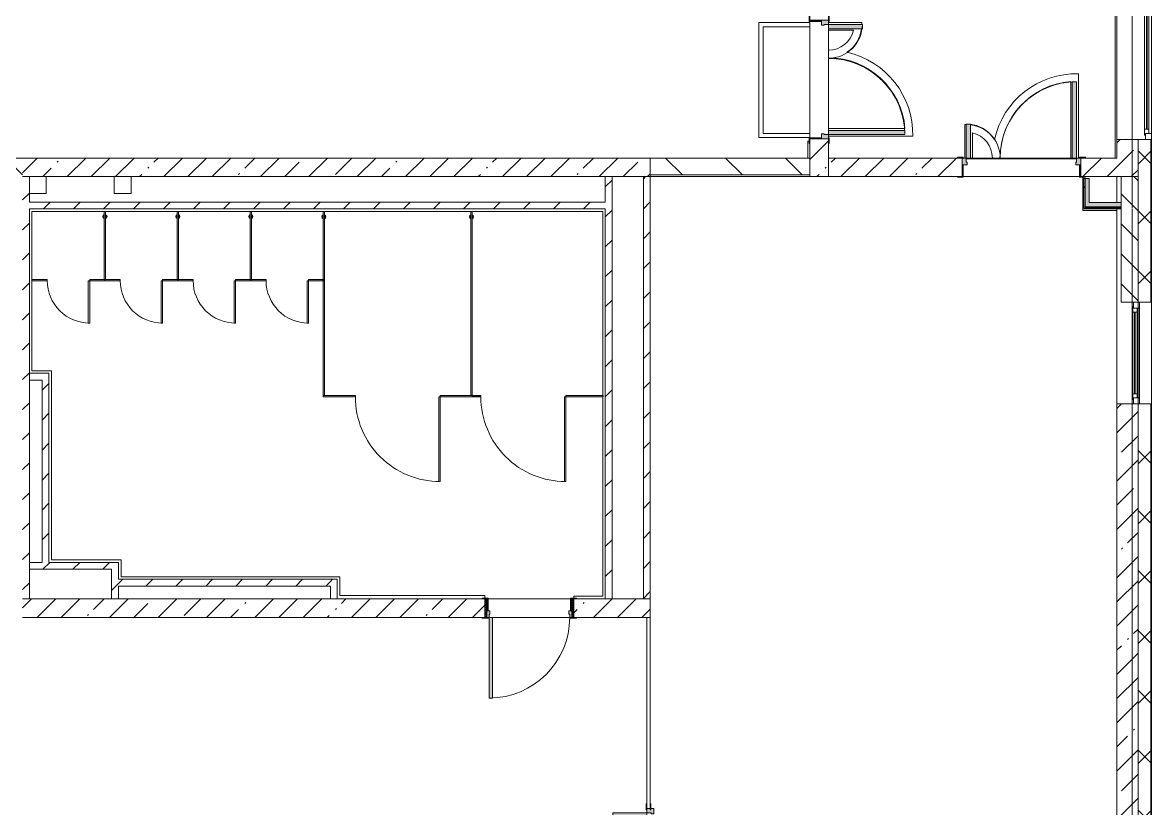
# Model space of a CAD drawing. Header units: millimetres. Extents: x 36059 to 234328, y -8553 to 29000.
# Drawn here: x 219248 to 232556, y 2927 to 12198 of the extents above; entities that cross this region are included whole.
import ezdxf

# ---------------------------------------------------------------- set-up
doc = ezdxf.new("R2010")
doc.units = ezdxf.units.MM
doc.linetypes.add('Осевая', pattern=[31.75, 6.35, -4.7625, 15.875, -4.7625])
for name, color, linetype, lineweight in [('A-DOOR', 7, 'Continuous', 5), ('A-GENM', 7, 'Continuous', 5), ('A-GLAZ-2', 7, 'Continuous', 5), ('A-WALL', 7, 'Continuous', 9), ('A-WALL-3', 7, 'Continuous', 5), ('I-WALL-4', 7, 'Continuous', 5), ('Оси', 7, 'Continuous', 9), ('Оси-2', 7, 'Осевая', 9)]:
    doc.layers.add(name, color=color, linetype=linetype, lineweight=lineweight)
for name, color, linetype, lineweight, true_color in [('A-DOOR-1', 7, 'Continuous', 5, 0xaaaaaa), ('A-DOOR-2', 7, 'Continuous', 5, 0xe2e2e2), ('A-DOOR-FRAM-1', 7, 'Continuous', 5, 0xe2e2e2), ('A-DOOR-FRAM-2', 7, 'Continuous', 5, 0xaaaaaa), ('A-FLOR-2', 7, 'Continuous', 5, 0xaaaaaa), ('A-GENM-3', 7, 'Continuous', 5, 0xe2ddcd), ('I-WALL-2', 7, 'Continuous', 9, 0xe7e7e7)]:
    doc.layers.add(name, color=color, linetype=linetype, lineweight=lineweight, true_color=true_color)
pattern_1 = [(45, (107317.9, 0), (-176.7767, 176.7767), [])]
pattern_2 = [(45, (107317.9, 0), (-285.1231, 285.1231), []), (45, (107603, 0), (-285.1231, 285.1231), [504.031, -100.806, 16.764, -84.042])]
pattern_3 = [(45, (107317.9, 0), (-530.33, 530.33), []), (135, (107317.9, 0), (-530.33, -530.33), [])]

# ---------------------------------------------------------------- blocks, each defined once
blk = doc.blocks.new('120_Окно_СКБ_1Ст - 120_Окно_СКБ_1Ст 1200х2500_h_ с форточкой 3-24161067-3_10_2_птичка')
at = {"layer": 'A-GLAZ-2'}
for p, q in [((-600, -127), (-600, -57)), ((-600, -57), (-530, -57)), ((600, -57), (-600, -57)), ((-530, -127), (-600, -127)), ((-600, -127), (-550, -127)), ((-530, -127), (-550, -127)), ((-550, -127), (-550, -137)), ((-530, -57), (-530, -127)), ((530, -87), (-530, -87)), ((-530, -87), (-530, -127)), ((-480, -137), (-480, -87)), ((-480, -107), (480, -107)), ((480, -117), (-480, -117)), ((480, -137), (480, -87)), ((530, -127), (530, -57)), ((530, -57), (600, -57)), ((530, -127), (530, -87)), ((600, -127), (530, -127)), ((550, -127), (530, -127)), ((550, -127), (600, -127)), ((550, -137), (550, -127)), ((600, -57), (600, -127)), ((-550, -137), (550, -137)), ((550, -137), (-550, -137))]:
    blk.add_line(p, q, dxfattribs=at)
blk = doc.blocks.new('110_Дверь_СКБ_2Ст - Д-5_п_ Из игровой в коридор-32679362-3_10_2_птичка')
at = {"layer": 'A-DOOR-2'}
for points in [[(612.5, 110), (662.5, 110), (662.5, 1010), (612.5, 1010), (612.5, 152.6)], [(-637.5, 110), (-587.5, 110), (-587.5, 510), (-637.5, 510)], [(712.5, -110), (712.5, 30), (697.5, 30), (697.5, -110)]]:
    blk.add_hatch(color=256, dxfattribs=at).paths.add_polyline_path(points)
h = blk.add_hatch(color=256, dxfattribs=at)
h.paths.add_polyline_path([(652.5, 30), (712.5, 30), (712.5, 110), (662.5, 110), (662.5, 60), (652.5, 60)])
h.paths.add_polyline_path([(-687.5, 30), (-627.5, 30), (-627.5, 60), (-637.5, 60), (-637.5, 110), (-687.5, 110)])
at = {"layer": 'A-DOOR-FRAM-1'}
for points in [[(-672.5, 110), (-672.5, 118), (-742.5, 118), (-742.5, 110)], [(-672.5, -110), (-672.5, 30), (-687.5, 30), (-687.5, -110)], [(767.5, 110), (767.5, 118), (697.5, 118), (697.5, 110), (761.2, 110)], [(-672.5, -118), (-672.5, -110), (-742.5, -110), (-742.5, -118)], [(767.5, -118), (767.5, -110), (697.5, -110), (697.5, -118), (761.2, -118)]]:
    blk.add_hatch(color=256, dxfattribs=at).paths.add_polyline_path(points)
at = {"layer": 'A-DOOR-1'}
for p, q in [((662.5, 1010), (612.5, 1010)), ((612.5, 1010), (612.5, 110)), ((662.5, 110), (662.5, 1010)), ((-637.5, 510), (-637.5, 110)), ((-587.5, 510), (-637.5, 510)), ((-587.5, 110), (-587.5, 510)), ((-637.5, 110), (-587.5, 110)), ((612.5, 110), (662.5, 110))]:
    blk.add_line(p, q, dxfattribs=at)
for centre, radius, start, end in [((662.5, 110), 900, 90, 180), ((-637.5, 110), 400, 360, 90)]:
    blk.add_arc(centre, radius, start, end, dxfattribs=at)
at = {"layer": 'A-DOOR-FRAM-2'}
for p, q in [((-672.5, 118), (-742.5, 118)), ((-742.5, 118), (-742.5, 110)), ((-742.5, 110), (-672.5, 110)), ((-637.5, 110), (-687.5, 110)), ((-687.5, 110), (-687.5, 30)), ((-687.5, 30), (-627.5, 30)), ((-672.5, 30), (-687.5, 30)), ((-687.5, 30), (-687.5, -110)), ((-672.5, 110), (-672.5, 118)), ((-672.5, -110), (-672.5, 30)), ((-637.5, 60), (-637.5, 110)), ((-627.5, 60), (-637.5, 60)), ((-627.5, 30), (-627.5, 60)), ((662.5, 60), (652.5, 60)), ((652.5, 60), (652.5, 30)), ((652.5, 30), (712.5, 30)), ((662.5, 110), (662.5, 60)), ((712.5, 110), (662.5, 110)), ((767.5, 118), (697.5, 118)), ((697.5, 118), (697.5, 110)), ((697.5, 110), (767.5, 110)), ((712.5, 30), (697.5, 30)), ((697.5, 30), (697.5, -110)), ((712.5, 30), (712.5, 110)), ((712.5, -110), (712.5, 30)), ((767.5, 110), (767.5, 118)), ((-672.5, -110), (-742.5, -110)), ((-742.5, -110), (-742.5, -118)), ((-742.5, -118), (-672.5, -118)), ((-687.5, -110), (-672.5, -110)), ((-672.5, -118), (-672.5, -110)), ((697.5, -110), (712.5, -110)), ((767.5, -110), (697.5, -110)), ((697.5, -110), (697.5, -118)), ((697.5, -118), (767.5, -118)), ((767.5, -118), (767.5, -110))]:
    blk.add_line(p, q, dxfattribs=at)
blk = doc.blocks.new('110_Дверь_СКБ_2Ст - Д-1_л_Лестничная клетка EIS60 2-32142534-3_10_2_птичка')
at = {"layer": 'A-DOOR-2'}
for points in [[(612, 110), (662, 110), (662, 1010), (612, 1010), (612, 603)], [(-588, 110), (-588, 510), (-638, 510), (-638, 110)], [(712, -110), (712, 30), (698, 25), (698, -110)]]:
    blk.add_hatch(color=256, dxfattribs=at).paths.add_polyline_path(points)
h = blk.add_hatch(color=256, dxfattribs=at)
h.paths.add_polyline_path([(652, 30), (712, 30), (712, 110), (662, 110), (662, 60), (652, 60)])
h.paths.add_polyline_path([(-688, 30), (-628, 30), (-628, 60), (-638, 60), (-638, 110), (-688, 110)])
at = {"layer": 'A-DOOR-FRAM-1'}
for points in [[(-672, 110), (-672, 118), (-742, 118), (-742, 110)], [(-672, -110), (-672, 30), (-688, 25), (-688, -110)], [(768, 110), (768, 118), (698, 118), (698, 110)], [(-672, -118), (-672, -110), (-742, -110), (-742, -118)], [(768, -118), (768, -110), (698, -110), (698, -118)]]:
    blk.add_hatch(color=256, dxfattribs=at).paths.add_polyline_path(points)
at = {"layer": 'A-DOOR-1'}
for p, q in [((662, 1010), (612, 1010)), ((612, 1010), (612, 110)), ((662, 110), (662, 1010)), ((-638, 510), (-638, 110)), ((-588, 510), (-638, 510)), ((-588, 110), (-588, 510)), ((-638, 110), (-588, 110)), ((612, 110), (662, 110))]:
    blk.add_line(p, q, dxfattribs=at)
for centre, radius, start, end in [((662, 110), 900, 90, 180), ((-638, 110), 400, 360, 90)]:
    blk.add_arc(centre, radius, start, end, dxfattribs=at)
at = {"layer": 'A-DOOR-FRAM-2'}
for p, q in [((-672, 118), (-742, 118)), ((-742, 118), (-742, 110)), ((-742, 110), (-672, 110)), ((-638, 110), (-688, 110)), ((-688, 110), (-688, 30)), ((-688, 30), (-628, 30)), ((-672, 30), (-688, 30)), ((-688, 30), (-688, -110)), ((-672, 110), (-672, 118)), ((-672, -110), (-672, 30)), ((-638, 60), (-638, 110)), ((-628, 60), (-638, 60)), ((-628, 30), (-628, 60)), ((662, 60), (652, 60)), ((652, 60), (652, 30)), ((652, 30), (712, 30)), ((662, 110), (662, 60)), ((712, 110), (662, 110)), ((768, 118), (698, 118)), ((698, 118), (698, 110)), ((698, 110), (768, 110)), ((712, 30), (698, 30)), ((698, 30), (698, -110)), ((712, 30), (712, 110)), ((712, -110), (712, 30)), ((768, 110), (768, 118)), ((-672, -110), (-742, -110)), ((-742, -110), (-742, -118)), ((-742, -118), (-672, -118)), ((-688, -110), (-672, -110)), ((-672, -118), (-672, -110)), ((698, -110), (712, -110)), ((768, -110), (698, -110)), ((698, -110), (698, -118)), ((698, -118), (768, -118)), ((768, -118), (768, -110))]:
    blk.add_line(p, q, dxfattribs=at)
blk = doc.blocks.new('110_Дверь_СКБ_1Ст_Внутренняя1 - Д-7а_л__950x2100h_Туалет-V102-3_10_2_птичка')
at = {"layer": 'A-DOOR-1'}
h = blk.add_hatch(dxfattribs=at)
h.set_pattern_fill('FP_136', color=256, style=0, pattern_type=2)
h.set_pattern_definition([(135, (1776.41, 174.685), (-14.14214, -14.14214), []), (225, (1776.41, 174.685), (14.14214, -14.14214), [])])
h.paths.add_polyline_path([(537.5, 110), (512.5, 110), (512.5, -110), (537.5, -110)])
at = {"layer": 'A-DOOR-2'}
h = blk.add_hatch(color=256, dxfattribs=at)
h.paths.add_polyline_path([(-487.5, 110), (-487.5, 30), (-452.5, 30), (-452.5, 70), (-462.5, 70), (-462.5, 110), (-476.9, 110)])
h.paths.add_polyline_path([(512.5, 110), (487.5, 110), (487.5, 70), (477.5, 70), (477.5, 30), (512.5, 30)])
at = {"layer": 'A-DOOR-FRAM-1'}
for points in [[(447.5, 1060), (447.5, 110), (487.5, 110), (487.5, 1060)], [(-472.5, 118), (-542.5, 118), (-542.5, 110), (-472.5, 110)], [(-476.9, 30), (-487.5, 30), (-487.5, -110), (-472.5, -110), (-472.5, 30)], [(567.5, 118), (497.5, 118), (497.5, 110), (567.5, 110)], [(512.5, 30), (497.5, 30), (497.5, -110), (512.5, -110)], [(-472.5, -110), (-542.5, -110), (-542.5, -118), (-472.5, -118)], [(567.5, -110), (497.5, -110), (497.5, -118), (567.5, -118)]]:
    blk.add_hatch(color=256, dxfattribs=at).paths.add_polyline_path(points)
at = {"layer": 'A-DOOR-FRAM-2'}
h = blk.add_hatch(dxfattribs=at)
h.set_pattern_fill('FP_137', color=256, style=0, pattern_type=2)
h.set_pattern_definition([(45, (-346.384, 174.685), (-14.1421, 14.1421), []), (135, (-346.384, 174.685), (-14.1421, -14.1421), [])])
h.paths.add_polyline_path([(-487.5, 110), (-512.5, 110), (-512.5, -110), (-487.5, -110)])
at = {"layer": 'A-DOOR-1'}
for p, q in [((487.5, 1060), (447.5, 1060)), ((447.5, 1060), (447.5, 110)), ((487.5, 110), (487.5, 1060)), ((447.5, 110), (487.5, 110))]:
    blk.add_line(p, q, dxfattribs=at)
blk.add_arc((487.5, 110), 950, 90, 180, dxfattribs=at)
at = {"layer": 'A-DOOR-FRAM-2'}
for p, q in [((-472.5, 118), (-542.5, 118)), ((-542.5, 118), (-542.5, 110)), ((-542.5, 110), (-472.5, 110)), ((-487.5, 110), (-512.5, 110)), ((-512.5, 110), (-512.5, -110)), ((-462.5, 110), (-487.5, 110)), ((-487.5, 110), (-487.5, 30)), ((-487.5, -110), (-487.5, 110)), ((-472.5, 110), (-487.5, 110)), ((-487.5, 110), (-487.5, 109)), ((-487.5, 109), (-472.5, 109)), ((-487.5, 30), (-452.5, 30)), ((-472.5, 30), (-487.5, 30)), ((-487.5, 30), (-487.5, -110)), ((-472.5, 110), (-472.5, 118)), ((-472.5, 109), (-472.5, 110)), ((-472.5, -110), (-472.5, 30)), ((-462.5, 70), (-462.5, 110)), ((-452.5, 70), (-462.5, 70)), ((-452.5, 30), (-452.5, 70)), ((487.5, 70), (477.5, 70)), ((477.5, 70), (477.5, 30)), ((477.5, 30), (512.5, 30)), ((487.5, 110), (487.5, 70)), ((512.5, 110), (487.5, 110)), ((567.5, 118), (497.5, 118)), ((497.5, 118), (497.5, 110)), ((512.5, 110), (497.5, 110)), ((497.5, 110), (497.5, 109)), ((497.5, 110), (567.5, 110)), ((497.5, 109), (512.5, 109)), ((512.5, 30), (497.5, 30)), ((497.5, 30), (497.5, -110)), ((512.5, 30), (512.5, 110)), ((537.5, 110), (512.5, 110)), ((512.5, 110), (512.5, -110)), ((512.5, 109), (512.5, 110)), ((512.5, -110), (512.5, 30)), ((537.5, -110), (537.5, 110)), ((567.5, 110), (567.5, 118)), ((-472.5, -110), (-542.5, -110)), ((-542.5, -110), (-542.5, -118)), ((-542.5, -118), (-472.5, -118)), ((-512.5, -110), (-487.5, -110)), ((-487.5, -110), (-472.5, -110)), ((-472.5, -118), (-472.5, -110)), ((497.5, -110), (512.5, -110)), ((567.5, -110), (497.5, -110)), ((497.5, -110), (497.5, -118)), ((497.5, -118), (567.5, -118)), ((512.5, -110), (537.5, -110)), ((567.5, -118), (567.5, -110))]:
    blk.add_line(p, q, dxfattribs=at)
blk = doc.blocks.new('120_Окно_СКБ_2Ст_Фрамуга сверху - 120_Окно_СКБ_2Ст_2300х2500_h_ ДОО 2-24160916-3_10_2_птичка')
at = {"layer": 'A-GLAZ-2'}
for p, q in [((-1150, 13), (-1150, 83)), ((-1150, 83), (-1080, 83)), ((1150, 83), (-1150, 83)), ((-1080, 13), (-1150, 13)), ((-1150, 13), (-540, 13)), ((-1080, 83), (-1080, 13)), ((-1080, 83), (1080, 83)), ((-590, 53), (-1080, 53)), ((-590, 43), (-1080, 43)), ((-1080, 13), (-540, 13)), ((-590, 13), (-590, 83)), ((-590, 83), (-520, 83)), ((-520, 13), (-590, 13)), ((-520, 13), (-540, 13)), ((-540, 13), (-540, 3)), ((-540, 3), (1100, 3)), ((1100, 3), (-540, 3)), ((-520, 83), (-520, 13)), ((1080, 53), (-520, 53)), ((-520, 53), (-520, 13)), ((-470, 3), (-470, 53)), ((-470, 33), (1030, 33)), ((1030, 23), (-470, 23)), ((1030, 3), (1030, 53)), ((1080, 13), (1080, 83)), ((1080, 83), (1150, 83)), ((1080, 13), (1080, 53)), ((1150, 13), (1080, 13)), ((1100, 13), (1080, 13)), ((1100, 13), (1150, 13)), ((1100, 3), (1100, 13)), ((1150, 83), (1150, 13))]:
    blk.add_line(p, q, dxfattribs=at)
blk = doc.blocks.new('131_Сантехническая перегородка_Дверь 5 - СД-1-V215-3_10_2_птичка')
at = {"layer": 'A-GENM-3'}
for points in [[(70, 8), (70, -8), (250, -8), (250, 8)], [(750, 8), (750, -8), (930, -8), (930, 8)]]:
    blk.add_hatch(color=256, dxfattribs=at).paths.add_polyline_path(points)
at = {"layer": 'A-DOOR'}
for p, q in [((266, 508), (250, 508)), ((250, 8), (250, 508)), ((266, 8), (266, 508)), ((266, 8), (250, 8))]:
    blk.add_line(p, q, dxfattribs=at)
blk.add_arc((250, 8), 500, 360, 90, dxfattribs=at)
at = {"layer": 'A-GENM'}
for p, q in [((250, 8), (70, 8)), ((70, 8), (70, -8)), ((250, -8), (250, 8)), ((930, 8), (750, 8)), ((750, 8), (750, -8)), ((930, -8), (930, 8)), ((70, -8), (250, -8)), ((750, -8), (930, -8))]:
    blk.add_line(p, q, dxfattribs=at)
blk = doc.blocks.new('131_Сантехническая перегородка 6 - СП-1-V213-3_10_2_птичка')
at = {"layer": 'A-GENM-3'}
blk.add_hatch(color=256, dxfattribs=at).paths.add_polyline_path([(800, 8), (0, 8), (0, -8), (800, -8)])
at = {"layer": 'A-GENM'}
for p, q in [((800, 8), (0, 8)), ((0, 8), (0, -8)), ((800, -8), (800, 8)), ((0, -8), (800, -8))]:
    blk.add_line(p, q, dxfattribs=at)
at = {"layer": 'A-GENM', "flags": 128}
for points in [[(71, 8), (71, 9), (71, 9), (70, 9), (70, 10), (70, 10), (69, 11), (69, 11), (68, 12), (68, 12), (67, 12), (67, 13), (66, 13), (66, 13), (65, 14), (65, 14), (64, 14), (64, 14), (63, 14), (62, 15), (62, 15), (61, 15), (61, 15), (60, 15), (59, 15), (59, 15), (58, 15), (58, 15), (57, 15), (56, 15), (56, 15), (55, 15), (55, 15), (54, 14), (54, 14), (53, 14), (52, 14), (52, 13), (51, 13), (51, 13), (50, 13), (50, 12), (49, 12), (49, 11), (48, 11), (48, 11), (48, 10), (47, 10), (47, 9), (46, 9), (46, 8), (46, 8)], [(46, -8), (46, -9), (47, -9), (47, -9), (47, -10), (48, -10), (48, -11), (49, -11), (49, -12), (50, -12), (50, -12), (51, -13), (51, -13), (52, -13), (52, -14), (53, -14), (53, -14), (54, -14), (54, -14), (55, -15), (56, -15), (56, -15), (57, -15), (57, -15), (58, -15), (59, -15), (59, -15), (60, -15), (60, -15), (61, -15), (62, -15), (62, -15), (63, -15), (63, -14), (64, -14), (64, -14), (65, -14), (66, -13), (66, -13), (67, -13), (67, -13), (68, -12), (68, -12), (69, -11), (69, -11), (69, -11), (70, -10), (70, -10), (71, -9), (71, -9), (71, -8), (71, -8)]]:
    blk.add_lwpolyline(points, dxfattribs=at)
at = {"layer": 'A-GENM'}
for radius, start, end in [(24.6, 19.9113, 160.0887), (17.6, 45, 135), (17.6, 45, 135), (15.1, 45, 135), (24.6, 199.9113, 340.0887), (17.6, 225, 315), (17.6, 225, 315), (15.1, 225, 315)]:
    blk.add_arc((59, 0), radius, start, end, dxfattribs=at)
blk = doc.blocks.new('131_Сантехническая перегородка 7 - СП-1-V212-3_10_2_птичка')
at = {"layer": 'A-GENM-3'}
blk.add_hatch(color=256, dxfattribs=at).paths.add_polyline_path([(2166, 8), (-4, 8), (-4, -8), (2166, -8)])
at = {"layer": 'A-GENM'}
for p, q in [((2166, 8), (-4, 8)), ((-4, 8), (-4, -8)), ((2166, -8), (2166, 8)), ((-4, -8), (2166, -8))]:
    blk.add_line(p, q, dxfattribs=at)
at = {"layer": 'A-GENM', "flags": 128}
for points in [[(71, 8), (71, 9), (71, 9), (70, 9), (70, 10), (70, 10), (69, 11), (69, 11), (68, 12), (68, 12), (67, 12), (67, 13), (66, 13), (66, 13), (65, 14), (65, 14), (64, 14), (64, 14), (63, 14), (62, 15), (62, 15), (61, 15), (61, 15), (60, 15), (59, 15), (59, 15), (58, 15), (58, 15), (57, 15), (56, 15), (56, 15), (55, 15), (55, 15), (54, 14), (54, 14), (53, 14), (52, 14), (52, 13), (51, 13), (51, 13), (50, 13), (50, 12), (49, 12), (49, 11), (48, 11), (48, 11), (48, 10), (47, 10), (47, 9), (46, 9), (46, 8), (46, 8)], [(46, -8), (46, -9), (47, -9), (47, -9), (47, -10), (48, -10), (48, -11), (49, -11), (49, -12), (50, -12), (50, -12), (51, -13), (51, -13), (52, -13), (52, -14), (53, -14), (53, -14), (54, -14), (54, -14), (55, -15), (56, -15), (56, -15), (57, -15), (57, -15), (58, -15), (59, -15), (59, -15), (60, -15), (60, -15), (61, -15), (62, -15), (62, -15), (63, -15), (63, -14), (64, -14), (64, -14), (65, -14), (66, -13), (66, -13), (67, -13), (67, -13), (68, -12), (68, -12), (69, -11), (69, -11), (69, -11), (70, -10), (70, -10), (71, -9), (71, -9), (71, -8), (71, -8)]]:
    blk.add_lwpolyline(points, dxfattribs=at)
at = {"layer": 'A-GENM'}
for radius, start, end in [(24.6, 19.9113, 160.0887), (17.6, 45, 135), (17.6, 45, 135), (15.1, 45, 135), (24.6, 199.9113, 340.0887), (17.6, 225, 315), (17.6, 225, 315), (15.1, 225, 315)]:
    blk.add_arc((59, 0), radius, start, end, dxfattribs=at)
blk = doc.blocks.new('131_Сантехническая перегородка_Дверь МГН - СД-1-V214-3_10_2_птичка')
at = {"layer": 'A-GENM-3'}
for points in [[(-370, 8), (-370, -8), (10, -8), (10, 8)], [(1010, 8), (1010, -8), (1390, -8), (1390, 8), (1256, 8)]]:
    blk.add_hatch(color=256, dxfattribs=at).paths.add_polyline_path(points)
at = {"layer": 'A-DOOR'}
for p, q in [((10, 1008), (26, 1008)), ((10, 8), (10, 1008)), ((26, 8), (26, 1008)), ((10, 8), (26, 8))]:
    blk.add_line(p, q, dxfattribs=at)
blk.add_arc((10, 8), 1000, 360, 90, dxfattribs=at)
at = {"layer": 'A-GENM'}
for p, q in [((10, 8), (-370, 8)), ((-370, 8), (-370, -8)), ((10, -8), (10, 8)), ((1390, 8), (1010, 8)), ((1010, 8), (1010, -8)), ((1390, -8), (1390, 8)), ((-370, -8), (10, -8)), ((1010, -8), (1390, -8))]:
    blk.add_line(p, q, dxfattribs=at)
blk = doc.blocks.new('131_Сантехническая перегородка_Дверь МГН 2 - СД-1-V216-3_10_2_птичка')
at = {"layer": 'A-GENM-3'}
for points in [[(-430, 8), (-430, -8), (10, -8), (10, 8)], [(1010, 8), (1010, -8), (1110, -8), (1110, 8)]]:
    blk.add_hatch(color=256, dxfattribs=at).paths.add_polyline_path(points)
at = {"layer": 'A-DOOR'}
for p, q in [((10, 1008), (26, 1008)), ((10, 8), (10, 1008)), ((26, 8), (26, 1008)), ((10, 8), (26, 8))]:
    blk.add_line(p, q, dxfattribs=at)
blk.add_arc((10, 8), 1000, 360, 90, dxfattribs=at)
at = {"layer": 'A-GENM'}
for p, q in [((10, 8), (-430, 8)), ((-430, 8), (-430, -8)), ((10, -8), (10, 8)), ((1110, 8), (1010, 8)), ((1010, 8), (1010, -8)), ((1110, -8), (1110, 8)), ((-430, -8), (10, -8)), ((1010, -8), (1110, -8))]:
    blk.add_line(p, q, dxfattribs=at)
blk = doc.blocks.new('110_Дверь_СКБ_2Ст - Д-5_п__в составе перегородки _не входит в спец__-32680317-3_10_2_птичка')
at = {"layer": 'A-DOOR-2'}
h = blk.add_hatch(color=256, dxfattribs=at)
h.paths.add_polyline_path([(712, -20), (712, 60), (652, 60), (652, 30), (662, 30), (662, -20)])
h.paths.add_polyline_path([(-628, 60), (-688, 60), (-688, -20), (-638, -20), (-638, 30), (-628, 30)])
for points in [[(-588, -420), (-588, -20), (-638, -20), (-638, -420)], [(662, -920), (662, -20), (612, -20), (612, -920)]]:
    blk.add_hatch(color=256, dxfattribs=at).paths.add_polyline_path(points)
at = {"layer": 'A-DOOR-FRAM-1'}
for points in [[(-673, 28), (-743, 28), (-743, 20), (-673, 20)], [(767, 28), (697, 28), (697, 20), (767, 20)], [(-673, -20), (-743, -20), (-743, -28), (-673, -28)], [(767, -20), (697, -20), (697, -28), (767, -28)]]:
    blk.add_hatch(color=256, dxfattribs=at).paths.add_polyline_path(points)
at = {"layer": 'A-DOOR-1'}
for p, q in [((-638, -20), (-588, -20)), ((-638, -420), (-638, -20)), ((-588, -20), (-588, -420)), ((612, -20), (662, -20)), ((612, -920), (612, -20)), ((662, -20), (662, -920)), ((-588, -420), (-638, -420)), ((662, -920), (612, -920))]:
    blk.add_line(p, q, dxfattribs=at)
for centre, radius, start, end in [((-638, -20), 400, 270, 0), ((662, -20), 900, 180, 270)]:
    blk.add_arc(centre, radius, start, end, dxfattribs=at)
at = {"layer": 'A-DOOR-FRAM-2'}
for p, q in [((-743, 28), (-673, 28)), ((-743, 20), (-743, 28)), ((-673, 20), (-743, 20)), ((-688, 60), (-628, 60)), ((-688, -20), (-688, 60)), ((-688, 20), (-673, 20)), ((-688, 19), (-688, 20)), ((-673, 19), (-688, 19)), ((-673, 28), (-673, 20)), ((-673, 20), (-673, 19)), ((-638, 30), (-638, -20)), ((-628, 30), (-638, 30)), ((-628, 60), (-628, 30)), ((652, 60), (712, 60)), ((652, 30), (652, 60)), ((662, 30), (652, 30)), ((662, -20), (662, 30)), ((697, 20), (697, 28)), ((697, 28), (767, 28)), ((697, 19), (697, 20)), ((697, 20), (712, 20)), ((767, 20), (697, 20)), ((712, 19), (697, 19)), ((712, 60), (712, -20)), ((712, 20), (712, 19)), ((767, 28), (767, 20)), ((-743, -20), (-673, -20)), ((-743, -28), (-743, -20)), ((-673, -28), (-743, -28)), ((-638, -20), (-688, -20)), ((-673, -20), (-673, -28)), ((712, -20), (662, -20)), ((697, -28), (697, -20)), ((697, -20), (767, -20)), ((767, -28), (697, -28)), ((767, -20), (767, -28))]:
    blk.add_line(p, q, dxfattribs=at)

msp = doc.modelspace()

# ---------------------------------------------------------------- hatches: boundary and pattern name
at = {"layer": 'A-WALL-3'}
h = msp.add_hatch(dxfattribs=at)
h.set_pattern_fill('FP_109', color=256, style=0, pattern_type=2)
h.set_pattern_definition([(45, (107317.9, 0), (-353.5534, 353.5534), []), (135, (107317.9, 0), (-353.5534, -353.5534), [])])
h.paths.add_polyline_path([(232397.9, -250), (232547.9, -250), (232547.9, 7700), (232397.9, 7700), (232397.9, -100)])
h.paths.add_polyline_path([(232547.9, 8900), (232547.9, 10820), (232397.9, 10820), (232397.9, 8900)])
h.paths.add_polyline_path([(232547.9, 13120), (232547.9, 21400), (232397.9, 21400), (232397.9, 13120)])
h = msp.add_hatch(dxfattribs=at)
h.set_pattern_fill('FP_107', color=256, style=0, pattern_type=2)
h.set_pattern_definition([(135, (107317.9, 0), (-176.7767, -176.7767), [])])
h.paths.add_polyline_path([(232397.9, 8900), (232397.9, 10380), (232197.9, 10380), (232197.9, 8900)])
at = {"layer": 'I-WALL-2'}
for points in [[(231822.9, 10025), (231822.9, 10360), (231772.9, 10360), (231772.9, 10025)], [(232197.9, 10025), (232197.9, 10075), (231822.9, 10075), (231822.9, 10025)]]:
    msp.add_hatch(color=256, dxfattribs=at).paths.add_polyline_path(points)
at = {"layer": 'I-WALL-4'}
h = msp.add_hatch(dxfattribs=at)
h.set_pattern_fill('FP_105', color=256, style=0, pattern_type=2)
h.set_pattern_definition(pattern_2)
h.paths.add_polyline_path([(232147.9, 10600), (232397.9, 10600), (232397.9, 10820), (232147.9, 10820), (232147.9, 10642.6)])
h.paths.add_polyline_path([(232397.9, 13120), (232397.9, 21400), (232147.9, 21400), (232147.9, 13120)])
h = msp.add_hatch(dxfattribs=at)
h.set_pattern_fill('FP_105', color=256, style=0, pattern_type=2)
h.set_pattern_definition(pattern_2)
h.paths.add_polyline_path([(228527.9, 10380), (228747.9, 10380), (228747.9, 10825), (228527.9, 10825), (228527.9, 10400)])
h.paths.add_polyline_path([(228697.9, 12225), (228747.9, 12225), (228747.9, 13400), (228527.9, 13400), (228527.9, 12225), (228667.9, 12225)])
h.paths.add_polyline_path([(228527.9, 13900), (228747.9, 13900), (228747.9, 18600), (228527.9, 18600), (228527.9, 14691.7)])
h.paths.add_polyline_path([(228747.5, 19100), (228747.9, 19100), (228747.9, 19110), (228527.9, 19110), (228527.9, 19100)])
h = msp.add_hatch(dxfattribs=at)
h.set_pattern_fill('FP_108', color=256, style=0, pattern_type=2)
h.set_pattern_definition([(135, (107317.9, 0), (-353.5534, -353.5534), [])])
h.paths.add_polyline_path([(227576.7, 10400), (228527.9, 10400), (228527.9, 10600), (226647.9, 10600), (226647.9, 10400)])
h.paths.add_polyline_path([(214967.9, 10400), (215022.9, 10400), (215022.9, 10600), (214667.9, 10600), (214667.9, 10400)])
h.paths.add_polyline_path([(217322.4, 10400), (217547.9, 10400), (217547.9, 10600), (216422.9, 10600), (216422.9, 10400), (217067.9, 10400)])
h.paths.add_polyline_path([(219186.8, 10400), (219247.9, 10400), (219247.9, 10600), (218497.9, 10600), (218497.9, 10400), (218527.9, 10400)])
h = msp.add_hatch(dxfattribs=at)
h.set_pattern_fill('FP_105', color=256, style=0, pattern_type=2)
h.set_pattern_definition(pattern_2)
h.paths.add_polyline_path([(226647.9, 10380), (226647.9, 10600), (219247.9, 10600), (219247.9, 10380), (223847.8, 10380)])
h = msp.add_hatch(dxfattribs=at)
h.set_pattern_fill('FP_105', color=256, style=0, pattern_type=2)
h.set_pattern_definition(pattern_2)
h.paths.add_polyline_path([(229441.1, 10380), (230322.9, 10380), (230322.9, 10600), (228747.9, 10600), (228747.9, 10380)])
h.paths.add_polyline_path([(232397.9, 10380), (232397.9, 10600), (231722.9, 10600), (231722.9, 10380), (232237.7, 10380)])
h = msp.add_hatch(dxfattribs=at)
h.set_pattern_fill('FP_110', color=256, style=0, pattern_type=2)
h.set_pattern_definition(pattern_1)
h.paths.add_polyline_path([(219327.9, 5400), (219327.9, 10380), (219247.9, 10380), (219247.9, 5400)])
h = msp.add_hatch(dxfattribs=at)
h.set_pattern_fill('FP_110', color=256, style=0, pattern_type=2)
h.set_pattern_definition(pattern_1)
h.paths.add_polyline_path([(226197.9, 5400), (226197.9, 10380), (226117.9, 10380), (226117.9, 5400), (226178.4, 5400)])
h = msp.add_hatch(dxfattribs=at)
h.set_pattern_fill('FP_110', color=256, style=0, pattern_type=2)
h.set_pattern_definition(pattern_1)
h.paths.add_polyline_path([(226647.9, 5400), (226647.9, 10380), (226567.9, 10380), (226567.9, 5400), (226644.5, 5400)])
h = msp.add_hatch(dxfattribs=at)
h.set_pattern_fill('FP_194', color=256, style=0, pattern_type=2)
h.set_pattern_definition(pattern_3)
h.paths.add_polyline_path([(231760.4, 10000), (231760.4, 10360), (231747.9, 10360), (231747.9, 10000)])
h = msp.add_hatch(dxfattribs=at)
h.set_pattern_fill('FP_194', color=256, style=0, pattern_type=2)
h.set_pattern_definition(pattern_3)
h.paths.add_polyline_path([(231772.9, 10012.5), (231771.6, 10360), (231760.4, 10360), (231760.4, 10012.5)])
h = msp.add_hatch(dxfattribs=at)
h.set_pattern_fill('FP_110', color=256, style=0, pattern_type=2)
h.set_pattern_definition(pattern_1)
h.paths.add_polyline_path([(226117.9, 10000), (226117.9, 10080), (219327.9, 10080), (219327.9, 10000), (223847.8, 10000)])
h = msp.add_hatch(dxfattribs=at)
h.set_pattern_fill('FP_194', color=256, style=0, pattern_type=2)
h.set_pattern_definition(pattern_3)
h.paths.add_polyline_path([(231760.4, 10000), (232197.9, 10000), (232197.9, 10012.5), (231760.4, 10012.5)])
h = msp.add_hatch(dxfattribs=at)
h.set_pattern_fill('FP_194', color=256, style=0, pattern_type=2)
h.set_pattern_definition(pattern_3)
h.paths.add_polyline_path([(232197.9, 10012.5), (232197.9, 10025), (231772.9, 10025), (231772.9, 10012.5), (231822.9, 10012.5)])
h = msp.add_hatch(dxfattribs=at)
h.set_pattern_fill('FP_110', color=256, style=0, pattern_type=2)
h.set_pattern_definition(pattern_1)
h.paths.add_polyline_path([(219557.9, 5830), (219557.9, 7980), (219477.9, 7980), (219477.9, 5830)])
h = msp.add_hatch(dxfattribs=at)
h.set_pattern_fill('FP_105', color=256, style=0, pattern_type=2)
h.set_pattern_definition(pattern_2)
h.paths.add_polyline_path([(232397.9, -100), (232397.9, 7700), (232147.9, 7700), (232147.9, -100)])
h = msp.add_hatch(dxfattribs=at)
h.set_pattern_fill('FP_110', color=256, style=0, pattern_type=2)
h.set_pattern_definition(pattern_1)
h.paths.add_polyline_path([(218577.9, 6620), (219247.9, 6620), (219247.9, 6700), (218547.9, 6700), (218547.9, 6620)])
h.paths.add_polyline_path([(217067.9, 6620), (217597.9, 6620), (217597.9, 6700), (217067.9, 6700)])
h = msp.add_hatch(dxfattribs=at)
h.set_pattern_fill('FP_110', color=256, style=0, pattern_type=2)
h.set_pattern_definition(pattern_1)
h.paths.add_polyline_path([(220297.9, 5750), (220297.9, 5830), (219327.9, 5830), (219327.9, 5750), (220119, 5750)])
h = msp.add_hatch(dxfattribs=at)
h.set_pattern_fill('FP_110', color=256, style=0, pattern_type=2)
h.set_pattern_definition(pattern_1)
h.paths.add_polyline_path([(220297.9, 5400), (220377.9, 5400), (220377.9, 5830), (220297.9, 5830), (220297.9, 5750)])
h = msp.add_hatch(dxfattribs=at)
h.set_pattern_fill('FP_110', color=256, style=0, pattern_type=2)
h.set_pattern_definition(pattern_1)
h.paths.add_polyline_path([(222877.9, 5550), (222877.9, 5630), (220377.9, 5630), (220377.9, 5550)])
h = msp.add_hatch(dxfattribs=at)
h.set_pattern_fill('FP_110', color=256, style=0, pattern_type=2)
h.set_pattern_definition(pattern_1)
h.paths.add_polyline_path([(222957.9, 5400), (222957.9, 5630), (222877.9, 5630), (222877.9, 5400)])
h = msp.add_hatch(dxfattribs=at)
h.set_pattern_fill('FP_105', color=256, style=0, pattern_type=2)
h.set_pattern_definition(pattern_2)
h.paths.add_polyline_path([(225747.9, 5180), (226647.9, 5180), (226644.5, 5400), (225747.9, 5400)])
h.paths.add_polyline_path([(219247.9, 5180), (224697.9, 5180), (224697.9, 5400), (219247.9, 5400)])

# ---------------------------------------------------------------- linework, layer by layer
at = {"layer": 'A-FLOR-2'}
for p, q in [((232126.9, 10600), (232126.9, 13450)), ((227927.9, 12197.6), (227927.9, 10840)), ((228527.9, 12197.6), (227927.9, 12197.6)), ((227977.9, 10890), (227977.9, 12147.6)), ((227977.9, 12147.6), (228527.9, 12147.6)), ((228527.9, 12147.6), (228527.9, 12197.6)), ((229142.6, 12197.6), (228748.2, 12197.6)), ((228748.2, 12197.6), (228748.2, 12175)), ((228748.2, 12125), (228748.2, 12107.6)), ((228748.2, 12107.6), (229045.3, 12107.6)), ((228748.2, 11871.4), (228748.2, 11781.4)), ((231695.7, 10600), (231695.7, 11594.3)), ((231605.7, 11501.8), (231605.7, 10599.5)), ((229650.5, 10946.4), (228748.2, 10946.4)), ((228748.2, 10946.4), (228748.2, 10925)), ((230354.6, 10993.9), (230354.6, 10600)), ((227927.9, 10840), (228519.9, 10840)), ((228527.9, 10890), (227977.9, 10890)), ((228506.9, 10800), (228519.9, 10800)), ((228506.9, 10600), (228506.9, 10800)), ((228527.9, 10840), (228527.9, 10890)), ((228748.2, 10875), (228748.2, 10856.4)), ((228748.2, 10856.4), (229743, 10856.4)), ((230444.6, 10599.5), (230444.6, 10896.6)), ((230373.3, 10599.5), (230444.6, 10599.5)), ((230373.3, 10590), (231672.9, 10590)), ((230680.7, 10599.5), (230770.7, 10599.5)), ((231605.7, 10599.5), (231672.9, 10599.5)), ((219527.9, 10380), (219527.9, 10180)), ((220327.9, 10180), (220327.9, 10380)), ((220527.9, 10380), (220527.9, 10180)), ((228527.9, 10380), (226647.9, 10380)), ((231747.9, 10360), (231747.9, 10372)), ((219527.9, 10180), (219327.9, 10180)), ((220527.9, 10180), (220327.9, 10180)), ((231747.9, 9980), (231747.9, 10000)), ((222790.9, 9969), (219358.9, 9969)), ((219358.9, 9969), (219358.9, 9168)), ((224531.4, 9969), (222806.9, 9969)), ((226086.9, 9969), (224547.4, 9969)), ((226086.9, 7799), (226086.9, 9969)), ((232147.9, 9980), (231747.9, 9980)), ((219358.9, 9152), (219358.9, 8091)), ((219358.9, 8091), (219588.9, 8091)), ((219588.9, 8091), (219588.9, 5861)), ((226086.9, 5431), (226086.9, 7783)), ((219588.9, 5861), (220408.9, 5861)), ((220408.9, 5861), (220408.9, 5661)), ((220408.9, 5661), (222988.9, 5661)), ((222988.9, 5661), (222988.9, 5441)), ((222988.9, 5441), (224697.9, 5441)), ((224697.9, 5441), (224697.9, 5408)), ((225747.9, 5408), (225747.9, 5431)), ((225747.9, 5431), (226086.9, 5431))]:
    msp.add_line(p, q, dxfattribs=at)
for centre, radius, start, end in [((228748.2, 12176.4), 395, 303.54048, 352.50848), ((228748.2, 12176.4), 395, 359.78737, 3.07201), ((228748.2, 12176.4), 305, 270, 346.9573), ((228748.2, 10876.4), 995, 358.8489, 77.32946), ((228748.2, 10876.4), 905, 4.43687, 90), ((231675.7, 10599.5), 995, 88.8489, 167.32946), ((231675.7, 10599.5), 905, 94.43687, 180), ((230375.7, 10599.5), 395, 90.40773, 93.07201), ((230375.7, 10599.5), 395, 33.54048, 83.14192), ((230375.7, 10599.5), 305, 0, 76.9573)]:
    msp.add_arc(centre, radius, start, end, dxfattribs=at)
at = {"layer": 'A-WALL'}
for p, q in [((232397.9, 10820), (232397.9, 10600)), ((232397.9, 10600), (232397.9, 10820)), ((232547.9, 8900), (232547.9, 10820)), ((232550.9, 8900), (232550.9, 10820)), ((226647.9, 10600), (226647.9, 10400)), ((228527.9, 10400), (228527.9, 10600)), ((219327.9, 10380), (219247.9, 10380)), ((231760.4, 10012.5), (231760.4, 10360)), ((231772.9, 10025), (231772.9, 10360)), ((232397.9, 10380), (232197.9, 10380)), ((232397.9, 10380), (232397.9, 8900)), ((232397.9, 8900), (232397.9, 10380)), ((232197.9, 10012.5), (231760.4, 10012.5)), ((232197.9, 10025), (231772.9, 10025)), ((232547.9, -250), (232547.9, 7700)), ((232550.9, -253), (232550.9, 7700)), ((219247.9, 5400), (219327.9, 5400)), ((226117.9, 5400), (226197.9, 5400)), ((226567.9, 5400), (226647.9, 5400)), ((226647.9, 5180), (226607.9, 5180))]:
    msp.add_line(p, q, dxfattribs=at)
at = {"layer": 'A-WALL-3'}
for p, q in [((232555.9, 7700), (232555.9, 21558)), ((232555.9, 10820), (232397.9, 10820)), ((232397.9, 10600), (232397.9, 10380)), ((232197.9, 10380), (232197.9, 8900)), ((232197.9, 8900), (232397.9, 8900)), ((232397.9, 8900), (232555.9, 8900)), ((232397.9, 8900), (232397.9, -100)), ((232555.9, 7700), (232397.9, 7700)), ((232555.9, -258), (232555.9, 7700))]:
    msp.add_line(p, q, dxfattribs=at)
at = {"layer": 'I-WALL-4'}
for p, q in [((232147.9, 18850), (232147.9, 10600)), ((228527.9, 10890), (228527.9, 12147.6)), ((228747.9, 12125), (228747.9, 10925)), ((232397.9, 10820), (232147.9, 10820)), ((228527.9, 10770), (228527.9, 10600)), ((228747.9, 10380), (228747.9, 10770)), ((228527.9, 10600), (218527.9, 10600)), ((230267.9, 10600), (228747.9, 10600)), ((230444.6, 10600), (230680.7, 10600)), ((230769.9, 10600), (231605.7, 10600)), ((232147.9, 10600), (231777.9, 10600)), ((232397.9, 10380), (232397.9, 10600)), ((226647.9, 10400), (228527.9, 10400)), ((226647.9, 2980), (226647.9, 10400)), ((228527.9, 10400), (228527.9, 10380)), ((219327.9, 10080), (219327.9, 10380)), ((219327.9, 10380), (226647.9, 10380)), ((226117.9, 10380), (226117.9, 10080)), ((226197.9, 5400), (226197.9, 10380)), ((226567.9, 10380), (226567.9, 5400)), ((228527.9, 10380), (230267.9, 10380)), ((231707.9, 10380), (230337.9, 10380)), ((231747.9, 10360), (231747.9, 10000)), ((231822.9, 10360), (231747.9, 10360)), ((231777.9, 10380), (232197.9, 10380)), ((231822.9, 10075), (231822.9, 10360)), ((232147.9, 10075), (232147.9, 10380)), ((226117.9, 10080), (219327.9, 10080)), ((219327.9, 5400), (219327.9, 10000)), ((219327.9, 10000), (226117.9, 10000)), ((226117.9, 10000), (226117.9, 5400)), ((231747.9, 10000), (232197.9, 10000)), ((232197.9, 10075), (231822.9, 10075)), ((232147.9, 10000), (232147.9, 150)), ((232397.9, 8900), (232397.9, 7701)), ((219557.9, 8060), (219327.9, 8060)), ((219557.9, 5830), (219557.9, 8060)), ((219327.9, 7980), (219477.9, 7980)), ((219477.9, 7980), (219477.9, 5830)), ((232147.9, 7701), (232397.9, 7701)), ((232397.9, 7700), (232147.9, 7700)), ((232397.9, -100), (232397.9, 7700)), ((219477.9, 5830), (219327.9, 5830)), ((219327.9, 5750), (220297.9, 5750)), ((220377.9, 5830), (219557.9, 5830)), ((220297.9, 5750), (220297.9, 5400)), ((220377.9, 5630), (220377.9, 5830)), ((222957.9, 5630), (220377.9, 5630)), ((222957.9, 5400), (222957.9, 5630)), ((220377.9, 5550), (222877.9, 5550)), ((220377.9, 5400), (220377.9, 5550)), ((222877.9, 5550), (222877.9, 5400)), ((224667.9, 5400), (219327.9, 5400)), ((224737.9, 5400), (225707.9, 5400)), ((226117.9, 5400), (225777.9, 5400)), ((226567.9, 5400), (226197.9, 5400)), ((219247.9, 5180), (224667.9, 5180)), ((225697.9, 5180), (224787.9, 5180)), ((225777.9, 5180), (226607.9, 5180)), ((226607.9, 5180), (226607.9, 2980))]:
    msp.add_line(p, q, dxfattribs=at)
at = {"layer": 'Оси'}
for p, q in [((232327.9, 10029.8), (232327.9, 21915.1)), ((232327.9, -1906.3), (232327.9, 9979))]:
    msp.add_line(p, q, dxfattribs=at)
at = {"layer": 'Оси-2'}
msp.add_line((232327.9, 9979), (232327.9, 10029.8), dxfattribs=at)

# ---------------------------------------------------------------- block references
at = {"layer": 'A-DOOR-1'}
for name, p, rotation in [('110_Дверь_СКБ_2Ст - Д-1_л_Лестничная клетка EIS60 2-32142534-3_10_2_птичка', (228637.9, 11537.5), 269.9999999999998), ('110_Дверь_СКБ_1Ст_Внутренняя1 - Д-7а_л__950x2100h_Туалет-V102-3_10_2_птичка', (225235.4, 5290), 180), ('110_Дверь_СКБ_2Ст - Д-5_п__в составе перегородки _не входит в спец__-32680317-3_10_2_птичка', (226627.9, 2237.5), 270)]:
    msp.add_blockref(name, p, dxfattribs=dict(at, rotation=rotation))
msp.add_blockref('110_Дверь_СКБ_2Ст - Д-5_п_ Из игровой в коридор-32679362-3_10_2_птичка', (231010.4, 10490), dxfattribs=at)
at = {"layer": 'A-GENM'}
for name, p, rotation in [('131_Сантехническая перегородка 6 - СП-1-V213-3_10_2_птичка', (220218.9, 9968), 270.0000000000007), ('131_Сантехническая перегородка 6 - СП-1-V213-3_10_2_птичка', (221078.9, 9968), 270.0000000000007), ('131_Сантехническая перегородка 6 - СП-1-V213-3_10_2_птичка', (221938.9, 9968), 270.0000000000007), ('131_Сантехническая перегородка 7 - СП-1-V212-3_10_2_птичка', (222798.9, 9964.9), 269.9999999999999), ('131_Сантехническая перегородка 7 - СП-1-V212-3_10_2_птичка', (224539.4, 9964.9), 269.9999999999999), ('131_Сантехническая перегородка_Дверь 5 - СД-1-V215-3_10_2_птичка', (220288.9, 9160), 180), ('131_Сантехническая перегородка_Дверь 5 - СД-1-V215-3_10_2_птичка', (221148.9, 9160), 180), ('131_Сантехническая перегородка_Дверь 5 - СД-1-V215-3_10_2_птичка', (222008.9, 9160), 180), ('131_Сантехническая перегородка_Дверь 5 - СД-1-V215-3_10_2_птичка', (222868.9, 9160), 180), ('131_Сантехническая перегородка_Дверь МГН - СД-1-V214-3_10_2_птичка', (224180.9, 7791), 180), ('131_Сантехническая перегородка_Дверь МГН 2 - СД-1-V216-3_10_2_птичка', (225660.9, 7791), 180)]:
    msp.add_blockref(name, p, dxfattribs=dict(at, rotation=rotation))
at = {"layer": 'A-GLAZ-2', "rotation": 269.9999999999999}
for name, p in [('120_Окно_СКБ_2Ст_Фрамуга сверху - 120_Окно_СКБ_2Ст_2300х2500_h_ ДОО 2-24160916-3_10_2_птичка', (232472.9, 11970)), ('120_Окно_СКБ_1Ст - 120_Окно_СКБ_1Ст 1200х2500_h_ с форточкой 3-24161067-3_10_2_птичка', (232472.9, 8300))]:
    msp.add_blockref(name, p, dxfattribs=at)

doc.saveas('drawing.dxf')
